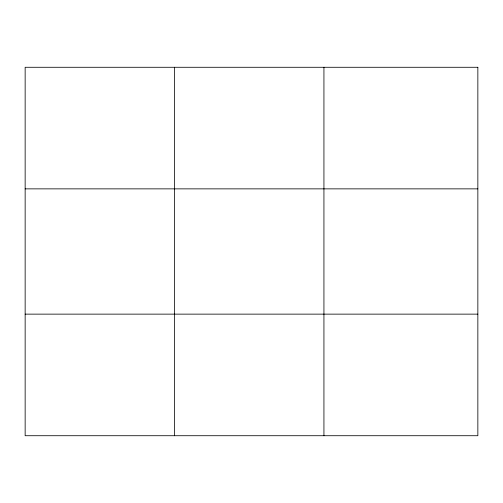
<?xml version="1.0" encoding="UTF-8"?>
<svg xmlns="http://www.w3.org/2000/svg" width="503" height="503" viewBox="0 0 503 503"><rect width="100%" height="100%" fill="white"/><g stroke="black" fill="none" stroke-linecap="round" stroke-linejoin="round"><path stroke-width="0.75" d="M174.541 435.717L174.541 67.283M323.932 435.717L323.932 67.283M25.15 188.864L477.85 188.864M25.15 314.136L477.85 314.136M477.85 67.283L477.85 435.717L25.15 435.717L25.15 67.283L477.85 67.283"/></g></svg>
